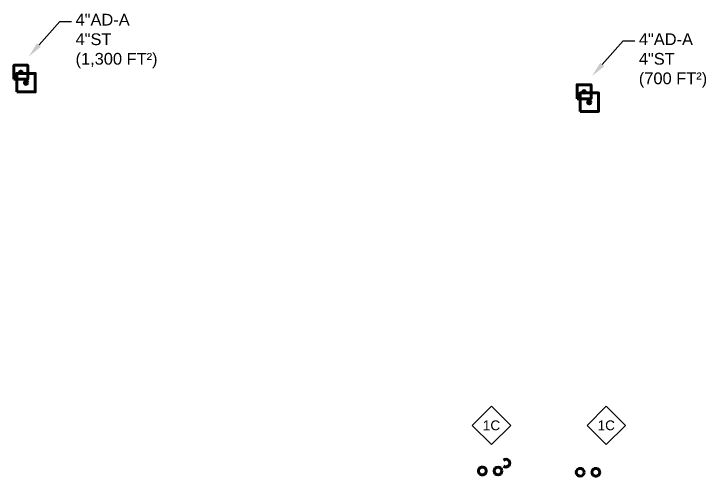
# Model space of a CAD drawing. Extents: x -3637 to 1666, y -2593 to 1817.
# Drawn here: x -2310 to -1779, y 997 to 1352 of the extents above; entities that cross this region are included whole.
import ezdxf
from ezdxf.enums import TextEntityAlignment as Align

# ---------------------------------------------------------------- set-up
doc = ezdxf.new("R2010")
doc.units = 0
doc.header["$LTSCALE"] = 36
doc.header["$MEASUREMENT"] = 0
doc.linetypes.add('VENT', pattern=[0.3, 0.2, -0.1])
doc.layers.add('G-ANNO-TEXT', color=70, linetype='Continuous')
doc.layers.add('G-ANNO-TEXT @ 96', color=70, linetype='Continuous')
for name, color, linetype, lineweight in [('P-SAN-N @ 96', 6, 'Continuous', 60), ('P-SANV-N @ 96', 5, 'VENT', 60), ('P-STRM-N', 2, 'Continuous', 60), ('P-STRM-N @ 128', 2, 'Continuous', 60), ('P-STRM-N @ 96', 2, 'Continuous', 60)]:
    doc.layers.add(name, color=color, linetype=linetype, lineweight=lineweight)
doc.styles.add('Arial', font='arial.ttf')

# ---------------------------------------------------------------- blocks, each defined once
blk = doc.blocks.new('DIAMOND TAG')
blk.add_lwpolyline([(0, -0.1533), (0.1533, 0), (0, 0.1533), (-0.1533, 0)], close=True)
at = {"style": 'Arial'}
blk.add_attdef('XXX', text='', height=0.0781, dxfattribs=at).set_placement((0, 0), align=Align.MIDDLE)
blk = doc.blocks.new('*U7')
blk.add_circle((0, 0), 0.0312)
blk = doc.blocks.new('*U17')
at = {"linetype": 'Continuous'}
blk.add_lwpolyline([(-0.0556, -0.0556), (0.0556, -0.0556), (0.0556, 0.0556), (-0.0556, 0.0556)], close=True, dxfattribs=at)
at = {"color": 7, "linetype": 'Continuous'}
blk.add_circle((0, 0), 0.01, dxfattribs=at)
blk = doc.blocks.new('*U1148')
at = {"layer": 'P-STRM-N @ 128', "xscale": 128, "yscale": 128, "zscale": 128}
blk.add_blockref('*U17', (-2301, 1298.74), dxfattribs=at)
at = {"layer": 'P-STRM-N @ 96', "xscale": 96, "yscale": 96, "zscale": 96}
blk.add_blockref('*U17', (-2305, 1306.74), dxfattribs=at)
blk = doc.blocks.new('*U1198')
at = {"layer": 'P-STRM-N @ 128', "xscale": 128, "yscale": 128, "zscale": 128}
blk.add_blockref('*U17', (-1869, 1283.74), dxfattribs=at)
at = {"layer": 'P-STRM-N @ 96', "xscale": 96, "yscale": 96, "zscale": 96}
blk.add_blockref('*U17', (-1873, 1291.74), dxfattribs=at)
blk = doc.blocks.new('*U105')
at = {"linetype": 'Continuous'}
blk.add_arc((0, 0), 0.0311, 142.567, 37.433, dxfattribs=at)

msp = doc.modelspace()

# ---------------------------------------------------------------- linework, layer by layer
at = {"layer": 'G-ANNO-TEXT'}
for points in [[(-2291.03, 1327.71), (-2275, 1345.74), (-2266, 1345.74)], [(-1859.03, 1312.71), (-1843, 1330.74), (-1834, 1330.74)]]:
    msp.add_lwpolyline(points, dxfattribs=at)
for points in [[(-2289.53, 1326.38), (-2299, 1318.74), (-2292.52, 1329.04)], [(-1857.53, 1311.38), (-1867, 1303.74), (-1860.52, 1314.04)]]:
    msp.add_solid(points, dxfattribs=at)

# ---------------------------------------------------------------- block references
at = {"layer": 'G-ANNO-TEXT @ 96'}
ref = msp.add_blockref('DIAMOND TAG', (-1944, 1035.74), dxfattribs=dict(at, xscale=96, yscale=96, zscale=96, rotation=180))
ref.add_attrib('XXX', '1C', dxfattribs={"layer": '0', "height": 7.5, "style": 'Arial'}).set_placement((-1944, 1035.74), align=Align.MIDDLE)
ref = msp.add_blockref('DIAMOND TAG', (-1856, 1035.74), dxfattribs=dict(at, xscale=96, yscale=96, zscale=96, rotation=180))
ref.add_attrib('XXX', '1C', dxfattribs={"layer": '0', "height": 7.5, "style": 'Arial'}).set_placement((-1856, 1035.74), align=Align.MIDDLE)
at = {"layer": 'P-SAN-N @ 96', "xscale": 96, "yscale": 96, "zscale": 96, "rotation": 90}
for p in [(-1939, 1000.74), (-1876, 999.74)]:
    msp.add_blockref('*U7', p, dxfattribs=at)
at = {"layer": 'P-SANV-N @ 96', "xscale": 96, "yscale": 96, "zscale": 96, "rotation": 90}
for name, p in [('*U105', (-1933, 1006.74)), ('*U7', (-1951, 1000.74)), ('*U7', (-1864, 999.74))]:
    msp.add_blockref(name, p, dxfattribs=at)
at = {"layer": 'P-STRM-N'}
for name in ['*U1148', '*U1198']:
    msp.add_blockref(name, (0, 0), dxfattribs=at)

# ---------------------------------------------------------------- texts
at = {"layer": 'G-ANNO-TEXT', "char_height": 9, "attachment_point": 1, "style": 'Arial'}
for s, insert in [('4"AD-A\\P4"ST\\P(1,300 FT²)', (-2263, 1351.57)), ('4"AD-A\\P4"ST\\P(700 FT²)', (-1831, 1336.57))]:
    msp.add_mtext(s, dxfattribs=dict(at, insert=insert))

doc.saveas('drawing.dxf')
